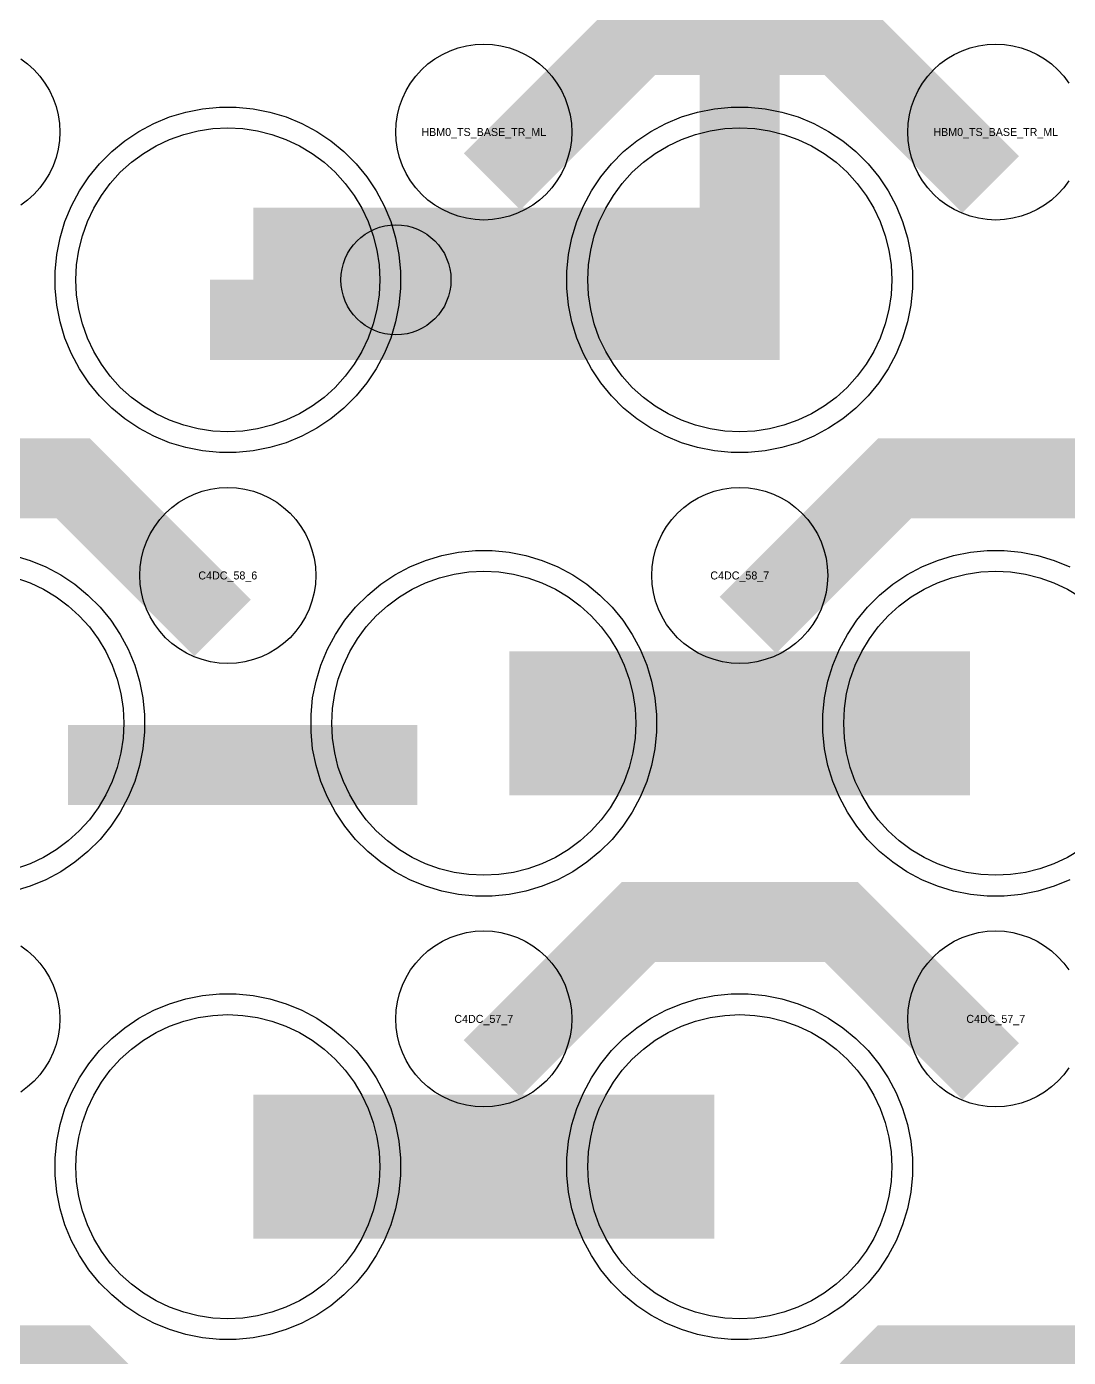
# Model space of a CAD drawing. Extents: x -11880 to 11880, y -14992 to 14992.
# Drawn here: x -9902.9 to -9577.3, y -7001 to -6585.2 of the extents above; entities that cross this region are included whole.
import ezdxf
from ezdxf.enums import TextEntityAlignment as Align

# ---------------------------------------------------------------- set-up
doc = ezdxf.new("R2010")
doc.units = 0
doc.header["$MEASUREMENT"] = 0
for name, color, linetype in [('GDS_775_DT_237', 138, 'CONTINUOUS'), ('RDL1_FS', 34, 'CONTINUOUS'), ('RDL_BS', 160, 'CONTINUOUS')]:
    doc.layers.add(name, color=color, linetype=linetype)

msp = doc.modelspace()

# ---------------------------------------------------------------- linework, layer by layer
at = {"layer": 'RDL1_FS'}
for points in [[(-9840, -6711.794), (-9844.657, -6711.565), (-9849.268, -6710.881), (-9853.791, -6709.749), (-9858.181, -6708.177), (-9862.395, -6706.185), (-9866.395, -6703.787), (-9870.14, -6701.009), (-9873.594, -6697.879), (-9876.724, -6694.425), (-9879.502, -6690.68), (-9881.9, -6686.68), (-9883.892, -6682.466), (-9885.464, -6678.076), (-9886.596, -6673.553), (-9887.28, -6668.942), (-9887.509, -6664.285), (-9887.28, -6659.628), (-9886.596, -6655.017), (-9885.464, -6650.494), (-9883.892, -6646.104), (-9881.9, -6641.89), (-9879.502, -6637.89), (-9876.724, -6634.145), (-9873.594, -6630.691), (-9870.14, -6627.561), (-9866.395, -6624.783), (-9862.395, -6622.385), (-9858.181, -6620.393), (-9853.791, -6618.821), (-9849.268, -6617.689), (-9844.657, -6617.005), (-9840, -6616.776), (-9835.343, -6617.005), (-9830.732, -6617.689), (-9826.209, -6618.821), (-9821.819, -6620.393), (-9817.605, -6622.385), (-9813.605, -6624.783), (-9809.86, -6627.561), (-9806.406, -6630.691), (-9803.276, -6634.145), (-9800.498, -6637.89), (-9798.1, -6641.89), (-9796.108, -6646.104), (-9794.536, -6650.494), (-9793.404, -6655.017), (-9792.72, -6659.628), (-9792.491, -6664.285), (-9792.72, -6668.942), (-9793.404, -6673.553), (-9794.536, -6678.076), (-9796.108, -6682.466), (-9798.1, -6686.68), (-9800.498, -6690.68), (-9803.276, -6694.425), (-9806.406, -6697.879), (-9809.86, -6701.009), (-9813.605, -6703.787), (-9817.605, -6706.185), (-9821.819, -6708.177), (-9826.209, -6709.749), (-9830.732, -6710.881), (-9835.343, -6711.565)], [(-9680, -6711.794), (-9684.657, -6711.565), (-9689.268, -6710.881), (-9693.791, -6709.749), (-9698.181, -6708.177), (-9702.395, -6706.185), (-9706.395, -6703.787), (-9710.14, -6701.009), (-9713.594, -6697.879), (-9716.724, -6694.425), (-9719.502, -6690.68), (-9721.9, -6686.68), (-9723.892, -6682.466), (-9725.464, -6678.076), (-9726.596, -6673.553), (-9727.28, -6668.942), (-9727.509, -6664.285), (-9727.28, -6659.628), (-9726.596, -6655.017), (-9725.464, -6650.494), (-9723.892, -6646.104), (-9721.9, -6641.89), (-9719.502, -6637.89), (-9716.724, -6634.145), (-9713.594, -6630.691), (-9710.14, -6627.561), (-9706.395, -6624.783), (-9702.395, -6622.385), (-9698.181, -6620.393), (-9693.791, -6618.821), (-9689.268, -6617.689), (-9684.657, -6617.005), (-9680, -6616.776), (-9675.343, -6617.005), (-9670.732, -6617.689), (-9666.209, -6618.821), (-9661.819, -6620.393), (-9657.605, -6622.385), (-9653.605, -6624.783), (-9649.86, -6627.561), (-9646.406, -6630.691), (-9643.276, -6634.145), (-9640.498, -6637.89), (-9638.1, -6641.89), (-9636.108, -6646.104), (-9634.536, -6650.494), (-9633.404, -6655.017), (-9632.72, -6659.628), (-9632.491, -6664.285), (-9632.72, -6668.942), (-9633.404, -6673.553), (-9634.536, -6678.076), (-9636.108, -6682.466), (-9638.1, -6686.68), (-9640.498, -6690.68), (-9643.276, -6694.425), (-9646.406, -6697.879), (-9649.86, -6701.009), (-9653.605, -6703.787), (-9657.605, -6706.185), (-9661.819, -6708.177), (-9666.209, -6709.749), (-9670.732, -6710.881), (-9675.343, -6711.565)], [(-9760, -6850.359), (-9764.657, -6850.13), (-9769.268, -6849.446), (-9773.791, -6848.314), (-9778.181, -6846.742), (-9782.395, -6844.75), (-9786.395, -6842.352), (-9790.14, -6839.574), (-9793.594, -6836.444), (-9796.724, -6832.99), (-9799.502, -6829.245), (-9801.9, -6825.245), (-9803.892, -6821.031), (-9805.464, -6816.641), (-9806.596, -6812.118), (-9807.28, -6807.507), (-9807.509, -6802.85), (-9807.28, -6798.193), (-9806.596, -6793.582), (-9805.464, -6789.059), (-9803.892, -6784.669), (-9801.9, -6780.455), (-9799.502, -6776.455), (-9796.724, -6772.71), (-9793.594, -6769.256), (-9790.14, -6766.126), (-9786.395, -6763.348), (-9782.395, -6760.95), (-9778.181, -6758.958), (-9773.791, -6757.386), (-9769.268, -6756.254), (-9764.657, -6755.57), (-9760, -6755.341), (-9755.343, -6755.57), (-9750.732, -6756.254), (-9746.209, -6757.386), (-9741.819, -6758.958), (-9737.605, -6760.95), (-9733.605, -6763.348), (-9729.86, -6766.126), (-9726.406, -6769.256), (-9723.276, -6772.71), (-9720.498, -6776.455), (-9718.1, -6780.455), (-9716.108, -6784.669), (-9714.536, -6789.059), (-9713.404, -6793.582), (-9712.72, -6798.193), (-9712.491, -6802.85), (-9712.72, -6807.507), (-9713.404, -6812.118), (-9714.536, -6816.641), (-9716.108, -6821.031), (-9718.1, -6825.245), (-9720.498, -6829.245), (-9723.276, -6832.99), (-9726.406, -6836.444), (-9729.86, -6839.574), (-9733.605, -6842.352), (-9737.605, -6844.75), (-9741.819, -6846.742), (-9746.209, -6848.314), (-9750.732, -6849.446), (-9755.343, -6850.13)], [(-9840, -6988.919), (-9844.657, -6988.69), (-9849.268, -6988.006), (-9853.791, -6986.874), (-9858.181, -6985.302), (-9862.395, -6983.31), (-9866.395, -6980.912), (-9870.14, -6978.134), (-9873.594, -6975.004), (-9876.724, -6971.55), (-9879.502, -6967.805), (-9881.9, -6963.805), (-9883.892, -6959.591), (-9885.464, -6955.201), (-9886.596, -6950.678), (-9887.28, -6946.067), (-9887.509, -6941.41), (-9887.28, -6936.753), (-9886.596, -6932.142), (-9885.464, -6927.619), (-9883.892, -6923.229), (-9881.9, -6919.015), (-9879.502, -6915.015), (-9876.724, -6911.27), (-9873.594, -6907.816), (-9870.14, -6904.686), (-9866.395, -6901.908), (-9862.395, -6899.51), (-9858.181, -6897.518), (-9853.791, -6895.946), (-9849.268, -6894.814), (-9844.657, -6894.13), (-9840, -6893.901), (-9835.343, -6894.13), (-9830.732, -6894.814), (-9826.209, -6895.946), (-9821.819, -6897.518), (-9817.605, -6899.51), (-9813.605, -6901.908), (-9809.86, -6904.686), (-9806.406, -6907.816), (-9803.276, -6911.27), (-9800.498, -6915.015), (-9798.1, -6919.015), (-9796.108, -6923.229), (-9794.536, -6927.619), (-9793.404, -6932.142), (-9792.72, -6936.753), (-9792.491, -6941.41), (-9792.72, -6946.067), (-9793.404, -6950.678), (-9794.536, -6955.201), (-9796.108, -6959.591), (-9798.1, -6963.805), (-9800.498, -6967.805), (-9803.276, -6971.55), (-9806.406, -6975.004), (-9809.86, -6978.134), (-9813.605, -6980.912), (-9817.605, -6983.31), (-9821.819, -6985.302), (-9826.209, -6986.874), (-9830.732, -6988.006), (-9835.343, -6988.69)], [(-9680, -6988.919), (-9684.657, -6988.69), (-9689.268, -6988.006), (-9693.791, -6986.874), (-9698.181, -6985.302), (-9702.395, -6983.31), (-9706.395, -6980.912), (-9710.14, -6978.134), (-9713.594, -6975.004), (-9716.724, -6971.55), (-9719.502, -6967.805), (-9721.9, -6963.805), (-9723.892, -6959.591), (-9725.464, -6955.201), (-9726.596, -6950.678), (-9727.28, -6946.067), (-9727.509, -6941.41), (-9727.28, -6936.753), (-9726.596, -6932.142), (-9725.464, -6927.619), (-9723.892, -6923.229), (-9721.9, -6919.015), (-9719.502, -6915.015), (-9716.724, -6911.27), (-9713.594, -6907.816), (-9710.14, -6904.686), (-9706.395, -6901.908), (-9702.395, -6899.51), (-9698.181, -6897.518), (-9693.791, -6895.946), (-9689.268, -6894.814), (-9684.657, -6894.13), (-9680, -6893.901), (-9675.343, -6894.13), (-9670.732, -6894.814), (-9666.209, -6895.946), (-9661.819, -6897.518), (-9657.605, -6899.51), (-9653.605, -6901.908), (-9649.86, -6904.686), (-9646.406, -6907.816), (-9643.276, -6911.27), (-9640.498, -6915.015), (-9638.1, -6919.015), (-9636.108, -6923.229), (-9634.536, -6927.619), (-9633.404, -6932.142), (-9632.72, -6936.753), (-9632.491, -6941.41), (-9632.72, -6946.067), (-9633.404, -6950.678), (-9634.536, -6955.201), (-9636.108, -6959.591), (-9638.1, -6963.805), (-9640.498, -6967.805), (-9643.276, -6971.55), (-9646.406, -6975.004), (-9649.86, -6978.134), (-9653.605, -6980.912), (-9657.605, -6983.31), (-9661.819, -6985.302), (-9666.209, -6986.874), (-9670.732, -6988.006), (-9675.343, -6988.69)]]:
    msp.add_lwpolyline(points, close=True, dxfattribs=at)
for points in [[(-9831.998, -6664.285, 45, 45, 0), (-9759.998, -6664.285, 45, 45, 0)], [(-9759.998, -6664.285, 45, 45, 0), (-9687.998, -6664.285, 45, 45, 0)], [(-9751.998, -6802.85, 45, 45, 0), (-9679.998, -6802.85, 45, 45, 0)], [(-9679.998, -6802.85, 45, 45, 0), (-9607.998, -6802.85, 45, 45, 0)], [(-9831.998, -6941.41, 45, 45, 0), (-9759.998, -6941.41, 45, 45, 0)], [(-9759.998, -6941.41, 45, 45, 0), (-9687.998, -6941.41, 45, 45, 0)]]:
    msp.add_lwpolyline(points, format="xyseb", dxfattribs=at)
for points in [[(-9573.605, -6842.352), (-9577.605, -6844.75), (-9581.819, -6846.742), (-9586.209, -6848.314), (-9590.732, -6849.446), (-9595.343, -6850.13), (-9600, -6850.359), (-9604.657, -6850.13), (-9609.268, -6849.446), (-9613.791, -6848.314), (-9618.181, -6846.742), (-9622.395, -6844.75), (-9626.395, -6842.352), (-9630.14, -6839.574), (-9633.594, -6836.444), (-9636.724, -6832.99), (-9639.502, -6829.245), (-9641.9, -6825.245), (-9643.892, -6821.031), (-9645.464, -6816.641), (-9646.596, -6812.118), (-9647.28, -6807.507), (-9647.509, -6802.85), (-9647.28, -6798.193), (-9646.596, -6793.582), (-9645.464, -6789.059), (-9643.892, -6784.669), (-9641.9, -6780.455), (-9639.502, -6776.455), (-9636.724, -6772.71), (-9633.594, -6769.256), (-9630.14, -6766.126), (-9626.395, -6763.348), (-9622.395, -6760.95), (-9618.181, -6758.958), (-9613.791, -6757.386), (-9609.268, -6756.254), (-9604.657, -6755.57), (-9600, -6755.341), (-9595.343, -6755.57), (-9590.732, -6756.254), (-9586.209, -6757.386), (-9581.819, -6758.958), (-9577.605, -6760.95), (-9573.605, -6763.348)], [(-9906.209, -6757.386), (-9901.819, -6758.958), (-9897.605, -6760.95), (-9893.605, -6763.348), (-9889.86, -6766.126), (-9886.406, -6769.256), (-9883.276, -6772.71), (-9880.498, -6776.455), (-9878.1, -6780.455), (-9876.108, -6784.669), (-9874.536, -6789.059), (-9873.404, -6793.582), (-9872.72, -6798.193), (-9872.491, -6802.85), (-9872.72, -6807.507), (-9873.404, -6812.118), (-9874.536, -6816.641), (-9876.108, -6821.031), (-9878.1, -6825.245), (-9880.498, -6829.245), (-9883.276, -6832.99), (-9886.406, -6836.444), (-9889.86, -6839.574), (-9893.605, -6842.352), (-9897.605, -6844.75), (-9901.819, -6846.742), (-9906.209, -6848.314)]]:
    msp.add_lwpolyline(points, dxfattribs=at)
msp.add_circle((-9787.453, -6664.29), 17.2, dxfattribs=at)
at = {"layer": 'RDL_BS'}
for points in [[(-9680, -6689.285, 25, 25, 0), (-9680, -6575.284, 25, 25, 0)], [(-9757.438, -6633.599, 25, 25, 0), (-9711.623, -6587.784, 25, 25, 0), (-9678.07, -6587.784, 25, 25, 0)], [(-9601.599, -6634.498, 25, 25, 0), (-9648.313, -6587.784, 25, 25, 0), (-9678.071, -6587.784, 25, 25, 0)], [(-9845.603, -6676.785, 25, 25, 0), (-9667.5, -6676.785, 25, 25, 0)], [(-9841.599, -6773.063, 25, 25, 0), (-9888.313, -6726.349, 25, 25, 0), (-9918.071, -6726.349, 25, 25, 0)], [(-9677.438, -6772.164, 25, 25, 0), (-9631.623, -6726.349, 25, 25, 0), (-9598.07, -6726.349, 25, 25, 0)], [(-9521.599, -6773.063, 25, 25, 0), (-9568.313, -6726.349, 25, 25, 0), (-9598.071, -6726.349, 25, 25, 0)], [(-9889.984, -6815.863, 25, 25, 0), (-9780.719, -6815.863, 25, 25, 0)], [(-9757.438, -6910.724, 25, 25, 0), (-9711.623, -6864.909, 25, 25, 0), (-9678.07, -6864.909, 25, 25, 0)], [(-9601.599, -6911.623, 25, 25, 0), (-9648.313, -6864.909, 25, 25, 0), (-9678.071, -6864.909, 25, 25, 0)], [(-9841.599, -7050.188, 25, 25, 0), (-9888.313, -7003.474, 25, 25, 0), (-9918.071, -7003.474, 25, 25, 0)], [(-9677.438, -7049.289, 25, 25, 0), (-9631.623, -7003.474, 25, 25, 0), (-9598.07, -7003.474, 25, 25, 0)], [(-9521.599, -7050.188, 25, 25, 0), (-9568.313, -7003.474, 25, 25, 0), (-9598.071, -7003.474, 25, 25, 0)]]:
    msp.add_lwpolyline(points, format="xyseb", dxfattribs=at)
for points in [[(-9760, -6645.591), (-9762.693, -6645.459), (-9765.365, -6645.063), (-9767.984, -6644.406), (-9770.519, -6643.499), (-9772.956, -6642.347), (-9775.28, -6640.954), (-9777.443, -6639.351), (-9779.442, -6637.539), (-9781.254, -6635.54), (-9782.857, -6633.377), (-9784.25, -6631.053), (-9785.402, -6628.616), (-9786.309, -6626.081), (-9786.966, -6623.462), (-9787.362, -6620.79), (-9787.494, -6618.097), (-9787.362, -6615.404), (-9786.966, -6612.732), (-9786.309, -6610.113), (-9785.402, -6607.578), (-9784.25, -6605.141), (-9782.857, -6602.817), (-9781.254, -6600.654), (-9779.442, -6598.655), (-9777.443, -6596.843), (-9775.28, -6595.24), (-9772.956, -6593.847), (-9770.519, -6592.695), (-9767.984, -6591.788), (-9765.365, -6591.131), (-9762.693, -6590.735), (-9760, -6590.603), (-9757.307, -6590.735), (-9754.635, -6591.131), (-9752.016, -6591.788), (-9749.481, -6592.695), (-9747.044, -6593.847), (-9744.72, -6595.24), (-9742.557, -6596.843), (-9740.558, -6598.655), (-9738.746, -6600.654), (-9737.143, -6602.817), (-9735.75, -6605.141), (-9734.598, -6607.578), (-9733.691, -6610.113), (-9733.034, -6612.732), (-9732.638, -6615.404), (-9732.506, -6618.097), (-9732.638, -6620.79), (-9733.034, -6623.462), (-9733.691, -6626.081), (-9734.598, -6628.616), (-9735.75, -6631.053), (-9737.143, -6633.377), (-9738.746, -6635.54), (-9740.558, -6637.539), (-9742.557, -6639.351), (-9744.72, -6640.954), (-9747.044, -6642.347), (-9749.481, -6643.499), (-9752.016, -6644.406), (-9754.635, -6645.063), (-9757.307, -6645.459)], [(-9842.644, -6718.285), (-9847.938, -6717.768), (-9853.165, -6716.722), (-9858.205, -6715.191), (-9863.115, -6713.16), (-9867.777, -6710.668), (-9872.191, -6707.721), (-9876.292, -6704.359), (-9880.074, -6700.577), (-9883.436, -6696.476), (-9886.383, -6692.062), (-9888.875, -6687.4), (-9890.906, -6682.49), (-9892.437, -6677.45), (-9893.483, -6672.223), (-9894, -6666.929), (-9894, -6661.641), (-9893.483, -6656.347), (-9892.437, -6651.12), (-9890.906, -6646.08), (-9888.875, -6641.17), (-9886.383, -6636.508), (-9883.436, -6632.094), (-9880.074, -6627.993), (-9876.292, -6624.211), (-9872.191, -6620.849), (-9867.777, -6617.902), (-9863.115, -6615.41), (-9858.205, -6613.379), (-9853.165, -6611.848), (-9847.938, -6610.802), (-9842.644, -6610.285), (-9837.356, -6610.285), (-9832.062, -6610.802), (-9826.835, -6611.848), (-9821.795, -6613.379), (-9816.885, -6615.41), (-9812.223, -6617.902), (-9807.809, -6620.849), (-9803.708, -6624.211), (-9799.926, -6627.993), (-9796.564, -6632.094), (-9793.617, -6636.508), (-9791.125, -6641.17), (-9789.094, -6646.08), (-9787.563, -6651.12), (-9786.517, -6656.347), (-9786, -6661.641), (-9786, -6666.929), (-9786.517, -6672.223), (-9787.563, -6677.45), (-9789.094, -6682.49), (-9791.125, -6687.4), (-9793.617, -6692.062), (-9796.564, -6696.476), (-9799.926, -6700.577), (-9803.708, -6704.359), (-9807.809, -6707.721), (-9812.223, -6710.668), (-9816.885, -6713.16), (-9821.795, -6715.191), (-9826.835, -6716.722), (-9832.062, -6717.768), (-9837.356, -6718.285)], [(-9682.644, -6718.285), (-9687.938, -6717.768), (-9693.165, -6716.722), (-9698.205, -6715.191), (-9703.115, -6713.16), (-9707.777, -6710.668), (-9712.191, -6707.721), (-9716.292, -6704.359), (-9720.074, -6700.577), (-9723.436, -6696.476), (-9726.383, -6692.062), (-9728.875, -6687.4), (-9730.906, -6682.49), (-9732.437, -6677.45), (-9733.483, -6672.223), (-9734, -6666.929), (-9734, -6661.641), (-9733.483, -6656.347), (-9732.437, -6651.12), (-9730.906, -6646.08), (-9728.875, -6641.17), (-9726.383, -6636.508), (-9723.436, -6632.094), (-9720.074, -6627.993), (-9716.292, -6624.211), (-9712.191, -6620.849), (-9707.777, -6617.902), (-9703.115, -6615.41), (-9698.205, -6613.379), (-9693.165, -6611.848), (-9687.938, -6610.802), (-9682.644, -6610.285), (-9677.356, -6610.285), (-9672.062, -6610.802), (-9666.835, -6611.848), (-9661.795, -6613.379), (-9656.885, -6615.41), (-9652.223, -6617.902), (-9647.809, -6620.849), (-9643.708, -6624.211), (-9639.926, -6627.993), (-9636.564, -6632.094), (-9633.617, -6636.508), (-9631.125, -6641.17), (-9629.094, -6646.08), (-9627.563, -6651.12), (-9626.517, -6656.347), (-9626, -6661.641), (-9626, -6666.929), (-9626.517, -6672.223), (-9627.563, -6677.45), (-9629.094, -6682.49), (-9631.125, -6687.4), (-9633.617, -6692.062), (-9636.564, -6696.476), (-9639.926, -6700.577), (-9643.708, -6704.359), (-9647.809, -6707.721), (-9652.223, -6710.668), (-9656.885, -6713.16), (-9661.795, -6715.191), (-9666.835, -6716.722), (-9672.062, -6717.768), (-9677.356, -6718.285)], [(-9840, -6784.156), (-9842.693, -6784.024), (-9845.365, -6783.628), (-9847.984, -6782.971), (-9850.519, -6782.064), (-9852.956, -6780.912), (-9855.28, -6779.519), (-9857.443, -6777.916), (-9859.442, -6776.104), (-9861.254, -6774.105), (-9862.857, -6771.942), (-9864.25, -6769.618), (-9865.402, -6767.181), (-9866.309, -6764.646), (-9866.966, -6762.027), (-9867.362, -6759.355), (-9867.494, -6756.662), (-9867.362, -6753.969), (-9866.966, -6751.297), (-9866.309, -6748.678), (-9865.402, -6746.143), (-9864.25, -6743.706), (-9862.857, -6741.382), (-9861.254, -6739.219), (-9859.442, -6737.22), (-9857.443, -6735.408), (-9855.28, -6733.805), (-9852.956, -6732.412), (-9850.519, -6731.26), (-9847.984, -6730.353), (-9845.365, -6729.696), (-9842.693, -6729.3), (-9840, -6729.168), (-9837.307, -6729.3), (-9834.635, -6729.696), (-9832.016, -6730.353), (-9829.481, -6731.26), (-9827.044, -6732.412), (-9824.72, -6733.805), (-9822.557, -6735.408), (-9820.558, -6737.22), (-9818.746, -6739.219), (-9817.143, -6741.382), (-9815.75, -6743.706), (-9814.598, -6746.143), (-9813.691, -6748.678), (-9813.034, -6751.297), (-9812.638, -6753.969), (-9812.506, -6756.662), (-9812.638, -6759.355), (-9813.034, -6762.027), (-9813.691, -6764.646), (-9814.598, -6767.181), (-9815.75, -6769.618), (-9817.143, -6771.942), (-9818.746, -6774.105), (-9820.558, -6776.104), (-9822.557, -6777.916), (-9824.72, -6779.519), (-9827.044, -6780.912), (-9829.481, -6782.064), (-9832.016, -6782.971), (-9834.635, -6783.628), (-9837.307, -6784.024)], [(-9680, -6784.156), (-9682.693, -6784.024), (-9685.365, -6783.628), (-9687.984, -6782.971), (-9690.519, -6782.064), (-9692.956, -6780.912), (-9695.28, -6779.519), (-9697.443, -6777.916), (-9699.442, -6776.104), (-9701.254, -6774.105), (-9702.857, -6771.942), (-9704.25, -6769.618), (-9705.402, -6767.181), (-9706.309, -6764.646), (-9706.966, -6762.027), (-9707.362, -6759.355), (-9707.494, -6756.662), (-9707.362, -6753.969), (-9706.966, -6751.297), (-9706.309, -6748.678), (-9705.402, -6746.143), (-9704.25, -6743.706), (-9702.857, -6741.382), (-9701.254, -6739.219), (-9699.442, -6737.22), (-9697.443, -6735.408), (-9695.28, -6733.805), (-9692.956, -6732.412), (-9690.519, -6731.26), (-9687.984, -6730.353), (-9685.365, -6729.696), (-9682.693, -6729.3), (-9680, -6729.168), (-9677.307, -6729.3), (-9674.635, -6729.696), (-9672.016, -6730.353), (-9669.481, -6731.26), (-9667.044, -6732.412), (-9664.72, -6733.805), (-9662.557, -6735.408), (-9660.558, -6737.22), (-9658.746, -6739.219), (-9657.143, -6741.382), (-9655.75, -6743.706), (-9654.598, -6746.143), (-9653.691, -6748.678), (-9653.034, -6751.297), (-9652.638, -6753.969), (-9652.506, -6756.662), (-9652.638, -6759.355), (-9653.034, -6762.027), (-9653.691, -6764.646), (-9654.598, -6767.181), (-9655.75, -6769.618), (-9657.143, -6771.942), (-9658.746, -6774.105), (-9660.558, -6776.104), (-9662.557, -6777.916), (-9664.72, -6779.519), (-9667.044, -6780.912), (-9669.481, -6782.064), (-9672.016, -6782.971), (-9674.635, -6783.628), (-9677.307, -6784.024)], [(-9762.644, -6856.85), (-9767.938, -6856.333), (-9773.165, -6855.287), (-9778.205, -6853.756), (-9783.115, -6851.725), (-9787.777, -6849.233), (-9792.191, -6846.286), (-9796.292, -6842.924), (-9800.074, -6839.142), (-9803.436, -6835.041), (-9806.383, -6830.627), (-9808.875, -6825.965), (-9810.906, -6821.055), (-9812.437, -6816.015), (-9813.483, -6810.788), (-9814, -6805.494), (-9814, -6800.206), (-9813.483, -6794.912), (-9812.437, -6789.685), (-9810.906, -6784.645), (-9808.875, -6779.735), (-9806.383, -6775.073), (-9803.436, -6770.659), (-9800.074, -6766.558), (-9796.292, -6762.776), (-9792.191, -6759.414), (-9787.777, -6756.467), (-9783.115, -6753.975), (-9778.205, -6751.944), (-9773.165, -6750.413), (-9767.938, -6749.367), (-9762.644, -6748.85), (-9757.356, -6748.85), (-9752.062, -6749.367), (-9746.835, -6750.413), (-9741.795, -6751.944), (-9736.885, -6753.975), (-9732.223, -6756.467), (-9727.809, -6759.414), (-9723.708, -6762.776), (-9719.926, -6766.558), (-9716.564, -6770.659), (-9713.617, -6775.073), (-9711.125, -6779.735), (-9709.094, -6784.645), (-9707.563, -6789.685), (-9706.517, -6794.912), (-9706, -6800.206), (-9706, -6805.494), (-9706.517, -6810.788), (-9707.563, -6816.015), (-9709.094, -6821.055), (-9711.125, -6825.965), (-9713.617, -6830.627), (-9716.564, -6835.041), (-9719.926, -6839.142), (-9723.708, -6842.924), (-9727.809, -6846.286), (-9732.223, -6849.233), (-9736.885, -6851.725), (-9741.795, -6853.756), (-9746.835, -6855.287), (-9752.062, -6856.333), (-9757.356, -6856.85)], [(-9760, -6922.716), (-9762.693, -6922.584), (-9765.365, -6922.188), (-9767.984, -6921.531), (-9770.519, -6920.624), (-9772.956, -6919.472), (-9775.28, -6918.079), (-9777.443, -6916.476), (-9779.442, -6914.664), (-9781.254, -6912.665), (-9782.857, -6910.502), (-9784.25, -6908.178), (-9785.402, -6905.741), (-9786.309, -6903.206), (-9786.966, -6900.587), (-9787.362, -6897.915), (-9787.494, -6895.222), (-9787.362, -6892.529), (-9786.966, -6889.857), (-9786.309, -6887.238), (-9785.402, -6884.703), (-9784.25, -6882.266), (-9782.857, -6879.942), (-9781.254, -6877.779), (-9779.442, -6875.78), (-9777.443, -6873.968), (-9775.28, -6872.365), (-9772.956, -6870.972), (-9770.519, -6869.82), (-9767.984, -6868.913), (-9765.365, -6868.256), (-9762.693, -6867.86), (-9760, -6867.728), (-9757.307, -6867.86), (-9754.635, -6868.256), (-9752.016, -6868.913), (-9749.481, -6869.82), (-9747.044, -6870.972), (-9744.72, -6872.365), (-9742.557, -6873.968), (-9740.558, -6875.78), (-9738.746, -6877.779), (-9737.143, -6879.942), (-9735.75, -6882.266), (-9734.598, -6884.703), (-9733.691, -6887.238), (-9733.034, -6889.857), (-9732.638, -6892.529), (-9732.506, -6895.222), (-9732.638, -6897.915), (-9733.034, -6900.587), (-9733.691, -6903.206), (-9734.598, -6905.741), (-9735.75, -6908.178), (-9737.143, -6910.502), (-9738.746, -6912.665), (-9740.558, -6914.664), (-9742.557, -6916.476), (-9744.72, -6918.079), (-9747.044, -6919.472), (-9749.481, -6920.624), (-9752.016, -6921.531), (-9754.635, -6922.188), (-9757.307, -6922.584)], [(-9842.644, -6995.41), (-9847.938, -6994.893), (-9853.165, -6993.847), (-9858.205, -6992.316), (-9863.115, -6990.285), (-9867.777, -6987.793), (-9872.191, -6984.846), (-9876.292, -6981.484), (-9880.074, -6977.702), (-9883.436, -6973.601), (-9886.383, -6969.187), (-9888.875, -6964.525), (-9890.906, -6959.615), (-9892.437, -6954.575), (-9893.483, -6949.348), (-9894, -6944.054), (-9894, -6938.766), (-9893.483, -6933.472), (-9892.437, -6928.245), (-9890.906, -6923.205), (-9888.875, -6918.295), (-9886.383, -6913.633), (-9883.436, -6909.219), (-9880.074, -6905.118), (-9876.292, -6901.336), (-9872.191, -6897.974), (-9867.777, -6895.027), (-9863.115, -6892.535), (-9858.205, -6890.504), (-9853.165, -6888.973), (-9847.938, -6887.927), (-9842.644, -6887.41), (-9837.356, -6887.41), (-9832.062, -6887.927), (-9826.835, -6888.973), (-9821.795, -6890.504), (-9816.885, -6892.535), (-9812.223, -6895.027), (-9807.809, -6897.974), (-9803.708, -6901.336), (-9799.926, -6905.118), (-9796.564, -6909.219), (-9793.617, -6913.633), (-9791.125, -6918.295), (-9789.094, -6923.205), (-9787.563, -6928.245), (-9786.517, -6933.472), (-9786, -6938.766), (-9786, -6944.054), (-9786.517, -6949.348), (-9787.563, -6954.575), (-9789.094, -6959.615), (-9791.125, -6964.525), (-9793.617, -6969.187), (-9796.564, -6973.601), (-9799.926, -6977.702), (-9803.708, -6981.484), (-9807.809, -6984.846), (-9812.223, -6987.793), (-9816.885, -6990.285), (-9821.795, -6992.316), (-9826.835, -6993.847), (-9832.062, -6994.893), (-9837.356, -6995.41)], [(-9682.644, -6995.41), (-9687.938, -6994.893), (-9693.165, -6993.847), (-9698.205, -6992.316), (-9703.115, -6990.285), (-9707.777, -6987.793), (-9712.191, -6984.846), (-9716.292, -6981.484), (-9720.074, -6977.702), (-9723.436, -6973.601), (-9726.383, -6969.187), (-9728.875, -6964.525), (-9730.906, -6959.615), (-9732.437, -6954.575), (-9733.483, -6949.348), (-9734, -6944.054), (-9734, -6938.766), (-9733.483, -6933.472), (-9732.437, -6928.245), (-9730.906, -6923.205), (-9728.875, -6918.295), (-9726.383, -6913.633), (-9723.436, -6909.219), (-9720.074, -6905.118), (-9716.292, -6901.336), (-9712.191, -6897.974), (-9707.777, -6895.027), (-9703.115, -6892.535), (-9698.205, -6890.504), (-9693.165, -6888.973), (-9687.938, -6887.927), (-9682.644, -6887.41), (-9677.356, -6887.41), (-9672.062, -6887.927), (-9666.835, -6888.973), (-9661.795, -6890.504), (-9656.885, -6892.535), (-9652.223, -6895.027), (-9647.809, -6897.974), (-9643.708, -6901.336), (-9639.926, -6905.118), (-9636.564, -6909.219), (-9633.617, -6913.633), (-9631.125, -6918.295), (-9629.094, -6923.205), (-9627.563, -6928.245), (-9626.517, -6933.472), (-9626, -6938.766), (-9626, -6944.054), (-9626.517, -6949.348), (-9627.563, -6954.575), (-9629.094, -6959.615), (-9631.125, -6964.525), (-9633.617, -6969.187), (-9636.564, -6973.601), (-9639.926, -6977.702), (-9643.708, -6981.484), (-9647.809, -6984.846), (-9652.223, -6987.793), (-9656.885, -6990.285), (-9661.795, -6992.316), (-9666.835, -6993.847), (-9672.062, -6994.893), (-9677.356, -6995.41)]]:
    msp.add_lwpolyline(points, close=True, dxfattribs=at)
for points in [[(-9577.143, -6633.377), (-9578.746, -6635.54), (-9580.558, -6637.539), (-9582.557, -6639.351), (-9584.72, -6640.954), (-9587.044, -6642.347), (-9589.481, -6643.499), (-9592.016, -6644.406), (-9594.635, -6645.063), (-9597.307, -6645.459), (-9600, -6645.591), (-9602.693, -6645.459), (-9605.365, -6645.063), (-9607.984, -6644.406), (-9610.519, -6643.499), (-9612.956, -6642.347), (-9615.28, -6640.954), (-9617.443, -6639.351), (-9619.442, -6637.539), (-9621.254, -6635.54), (-9622.857, -6633.377), (-9624.25, -6631.053), (-9625.402, -6628.616), (-9626.309, -6626.081), (-9626.966, -6623.462), (-9627.362, -6620.79), (-9627.494, -6618.097), (-9627.362, -6615.404), (-9626.966, -6612.732), (-9626.309, -6610.113), (-9625.402, -6607.578), (-9624.25, -6605.141), (-9622.857, -6602.817), (-9621.254, -6600.654), (-9619.442, -6598.655), (-9617.443, -6596.843), (-9615.28, -6595.24), (-9612.956, -6593.847), (-9610.519, -6592.695), (-9607.984, -6591.788), (-9605.365, -6591.131), (-9602.693, -6590.735), (-9600, -6590.603), (-9597.307, -6590.735), (-9594.635, -6591.131), (-9592.016, -6591.788), (-9589.481, -6592.695), (-9587.044, -6593.847), (-9584.72, -6595.24), (-9582.557, -6596.843), (-9580.558, -6598.655), (-9578.746, -6600.654), (-9577.143, -6602.817)], [(-9904.72, -6595.24), (-9902.557, -6596.843), (-9900.558, -6598.655), (-9898.746, -6600.654), (-9897.143, -6602.817), (-9895.75, -6605.141), (-9894.598, -6607.578), (-9893.691, -6610.113), (-9893.034, -6612.732), (-9892.638, -6615.404), (-9892.506, -6618.097), (-9892.638, -6620.79), (-9893.034, -6623.462), (-9893.691, -6626.081), (-9894.598, -6628.616), (-9895.75, -6631.053), (-9897.143, -6633.377), (-9898.746, -6635.54), (-9900.558, -6637.539), (-9902.557, -6639.351), (-9904.72, -6640.954)], [(-9576.885, -6851.725), (-9581.795, -6853.756), (-9586.835, -6855.287), (-9592.062, -6856.333), (-9597.356, -6856.85), (-9602.644, -6856.85), (-9607.938, -6856.333), (-9613.165, -6855.287), (-9618.205, -6853.756), (-9623.115, -6851.725), (-9627.777, -6849.233), (-9632.191, -6846.286), (-9636.292, -6842.924), (-9640.074, -6839.142), (-9643.436, -6835.041), (-9646.383, -6830.627), (-9648.875, -6825.965), (-9650.906, -6821.055), (-9652.437, -6816.015), (-9653.483, -6810.788), (-9654, -6805.494), (-9654, -6800.206), (-9653.483, -6794.912), (-9652.437, -6789.685), (-9650.906, -6784.645), (-9648.875, -6779.735), (-9646.383, -6775.073), (-9643.436, -6770.659), (-9640.074, -6766.558), (-9636.292, -6762.776), (-9632.191, -6759.414), (-9627.777, -6756.467), (-9623.115, -6753.975), (-9618.205, -6751.944), (-9613.165, -6750.413), (-9607.938, -6749.367), (-9602.644, -6748.85), (-9597.356, -6748.85), (-9592.062, -6749.367), (-9586.835, -6750.413), (-9581.795, -6751.944), (-9576.885, -6753.975)], [(-9906.835, -6750.413), (-9901.795, -6751.944), (-9896.885, -6753.975), (-9892.223, -6756.467), (-9887.809, -6759.414), (-9883.708, -6762.776), (-9879.926, -6766.558), (-9876.564, -6770.659), (-9873.617, -6775.073), (-9871.125, -6779.735), (-9869.094, -6784.645), (-9867.563, -6789.685), (-9866.517, -6794.912), (-9866, -6800.206), (-9866, -6805.494), (-9866.517, -6810.788), (-9867.563, -6816.015), (-9869.094, -6821.055), (-9871.125, -6825.965), (-9873.617, -6830.627), (-9876.564, -6835.041), (-9879.926, -6839.142), (-9883.708, -6842.924), (-9887.809, -6846.286), (-9892.223, -6849.233), (-9896.885, -6851.725), (-9901.795, -6853.756), (-9906.835, -6855.287)], [(-9577.143, -6910.502), (-9578.746, -6912.665), (-9580.558, -6914.664), (-9582.557, -6916.476), (-9584.72, -6918.079), (-9587.044, -6919.472), (-9589.481, -6920.624), (-9592.016, -6921.531), (-9594.635, -6922.188), (-9597.307, -6922.584), (-9600, -6922.716), (-9602.693, -6922.584), (-9605.365, -6922.188), (-9607.984, -6921.531), (-9610.519, -6920.624), (-9612.956, -6919.472), (-9615.28, -6918.079), (-9617.443, -6916.476), (-9619.442, -6914.664), (-9621.254, -6912.665), (-9622.857, -6910.502), (-9624.25, -6908.178), (-9625.402, -6905.741), (-9626.309, -6903.206), (-9626.966, -6900.587), (-9627.362, -6897.915), (-9627.494, -6895.222), (-9627.362, -6892.529), (-9626.966, -6889.857), (-9626.309, -6887.238), (-9625.402, -6884.703), (-9624.25, -6882.266), (-9622.857, -6879.942), (-9621.254, -6877.779), (-9619.442, -6875.78), (-9617.443, -6873.968), (-9615.28, -6872.365), (-9612.956, -6870.972), (-9610.519, -6869.82), (-9607.984, -6868.913), (-9605.365, -6868.256), (-9602.693, -6867.86), (-9600, -6867.728), (-9597.307, -6867.86), (-9594.635, -6868.256), (-9592.016, -6868.913), (-9589.481, -6869.82), (-9587.044, -6870.972), (-9584.72, -6872.365), (-9582.557, -6873.968), (-9580.558, -6875.78), (-9578.746, -6877.779), (-9577.143, -6879.942)], [(-9904.72, -6872.365), (-9902.557, -6873.968), (-9900.558, -6875.78), (-9898.746, -6877.779), (-9897.143, -6879.942), (-9895.75, -6882.266), (-9894.598, -6884.703), (-9893.691, -6887.238), (-9893.034, -6889.857), (-9892.638, -6892.529), (-9892.506, -6895.222), (-9892.638, -6897.915), (-9893.034, -6900.587), (-9893.691, -6903.206), (-9894.598, -6905.741), (-9895.75, -6908.178), (-9897.143, -6910.502), (-9898.746, -6912.665), (-9900.558, -6914.664), (-9902.557, -6916.476), (-9904.72, -6918.079)]]:
    msp.add_lwpolyline(points, dxfattribs=at)

# ---------------------------------------------------------------- texts
at = {"layer": 'GDS_775_DT_237'}
for s, p in [('HBM0_TS_BASE_TR_ML', (-9760, -6618.097)), ('HBM0_TS_BASE_TR_ML', (-9760, -6618.097)), ('HBM0_TS_BASE_TR_ML', (-9600, -6618.097)), ('HBM0_TS_BASE_TR_ML', (-9600, -6618.097)), ('C4DC_58_6', (-9840, -6756.662)), ('C4DC_58_6', (-9840, -6756.662)), ('C4DC_58_7', (-9680, -6756.662)), ('C4DC_58_7', (-9680, -6756.662)), ('C4DC_57_7', (-9760, -6895.222)), ('C4DC_57_7', (-9760, -6895.222)), ('C4DC_57_7', (-9600, -6895.222)), ('C4DC_57_7', (-9600, -6895.222))]:
    msp.add_text(s, height=2.5, dxfattribs=at).set_placement(p, align=Align.MIDDLE_CENTER)

doc.saveas('drawing.dxf')
